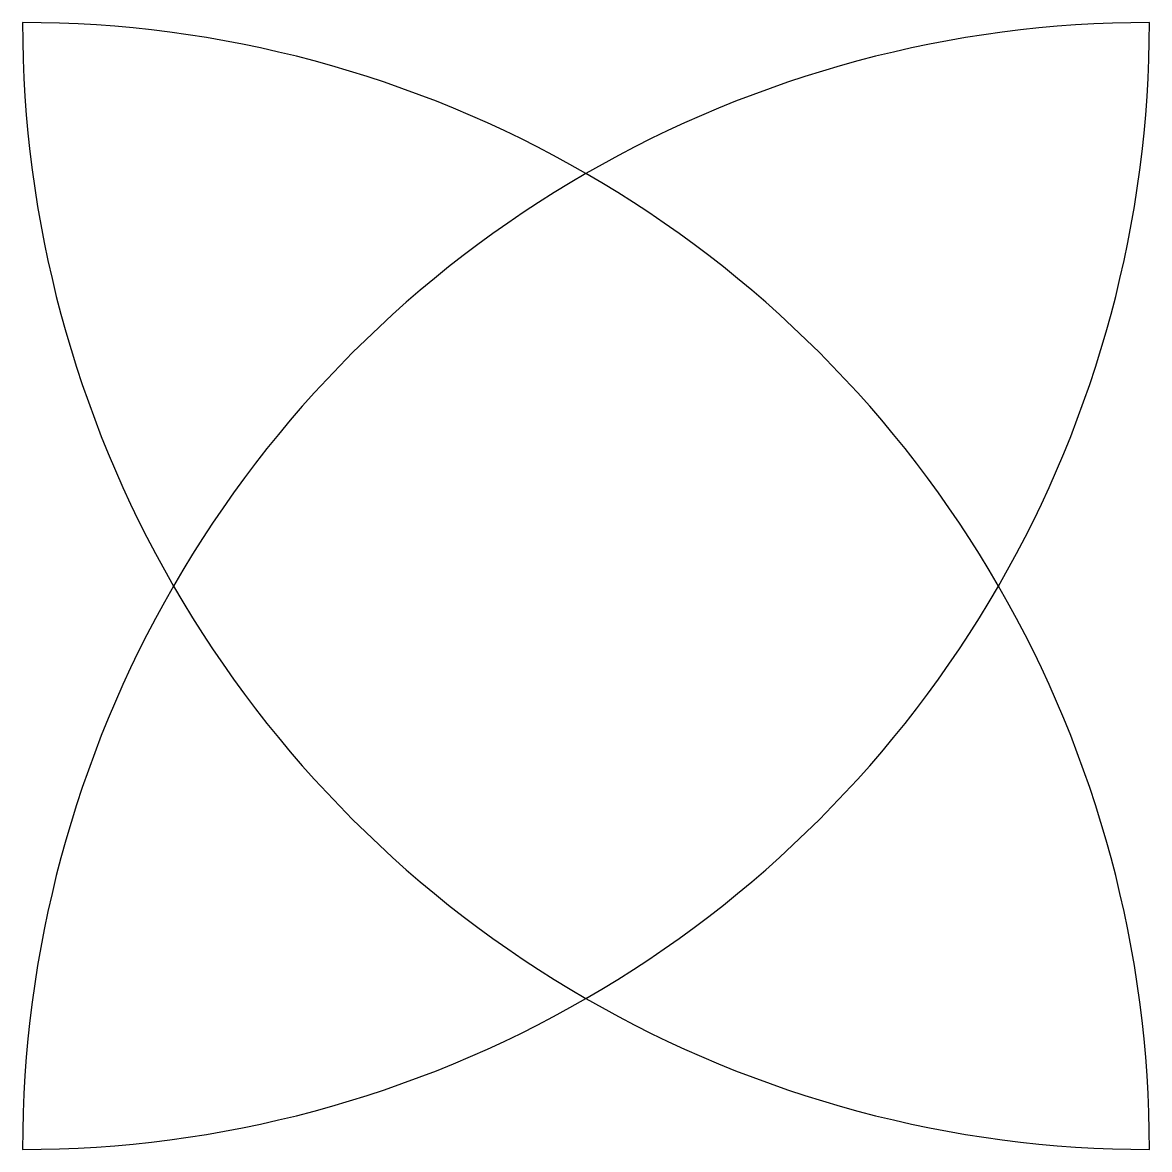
# Model space of a CAD drawing. Extents: x 0 to 5, y 0 to 5.
import ezdxf

# ---------------------------------------------------------------- set-up
doc = ezdxf.new("R2010")
doc.units = 0
doc.layers.add('MODELSKETCH_VISIBLE', color=7, linetype='CONTINUOUS')

msp = doc.modelspace()

# ---------------------------------------------------------------- linework, layer by layer
at = {"layer": 'MODELSKETCH_VISIBLE'}
for centre, start, end in [((5, 5), 180, 210), ((0, 0), 60, 90), ((5, 0), 90, 120), ((0, 5), 330, 0), ((5, 0), 120, 150), ((5, 0), 120, 150), ((0, 0), 30, 60), ((0, 0), 30, 60), ((5, 0), 150, 180), ((5, 5), 210, 240), ((5, 5), 210, 240), ((0, 5), 300, 330), ((0, 5), 300, 330), ((0, 0), 0, 30), ((0, 5), 270, 300), ((5, 5), 240, 270)]:
    msp.add_arc(centre, 5, start, end, dxfattribs=at)

doc.saveas('drawing.dxf')
